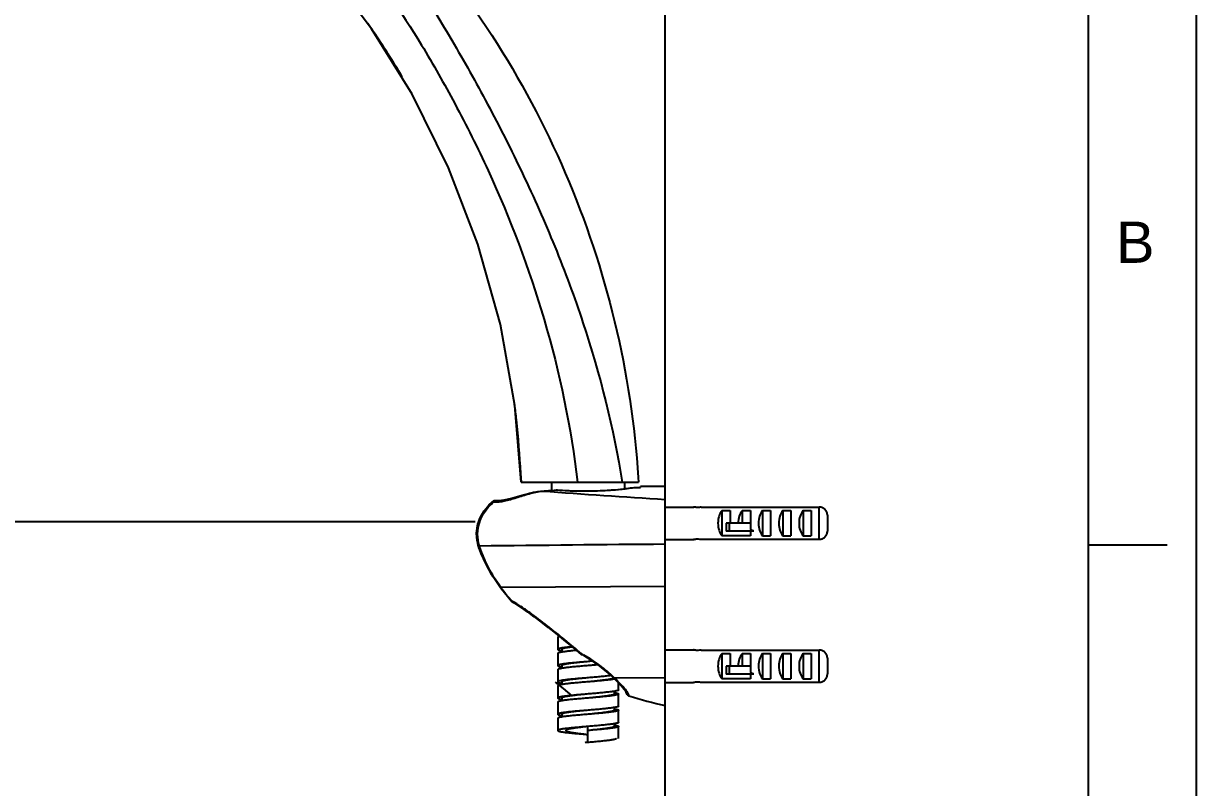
# Model space of a CAD drawing. Header units: millimetres. Extents: x 7160 to 8001, y 2712 to 3307.
# Drawn here: x 7784.3 to 8001.2, y 3020.4 to 3161.8 of the extents above; entities that cross this region are included whole.
import ezdxf

# ---------------------------------------------------------------- set-up
doc = ezdxf.new("R2010")
doc.units = ezdxf.units.MM
for name, color, linetype in [('DIM', 3, 'Continuous'), ('FORM', 7, 'Continuous'), ('벽', 2, 'Continuous')]:
    doc.layers.add(name, color=color, linetype=linetype)
doc.styles.get("Standard").update_dxf_attribs({"font": 'arial.ttf'})
doc.dimstyles.new('ISO-25', dxfattribs={"dimtxt": 5, "dimasz": 5, "dimexe": 1.252, "dimexo": 0.625, "dimgap": 1, "dimtad": 1, "dimtoh": 1, "dimdec": 1, "dimdsep": 46, "dimtxsty": 'Standard', "dimcen": 0, "dimclrd": 3, "dimclre": 3, "dimclrt": 4, "dimadec": 0, "dimazin": 0, "dimtfac": 1, "dimtdec": 1, "dimtmove": 0, "dimatfit": 3, "dimfxl": 1, "dimarcsym": 0})

# ---------------------------------------------------------------- blocks, each defined once
blk = doc.blocks.new('*D46')
at = {"layer": 'DIM', "color": 3, "lineweight": -2, "transparency": 16777216}
for p, q in [((7867.83, 3069.55), (7611.69, 3069.55)), ((7612.94, 3063.55), (7612.94, 2928.05)), ((7612.94, 2804.55), (7612.94, 2917.18)), ((7626.55, 2798.55), (7611.69, 2798.55))]:
    blk.add_line(p, q, dxfattribs=at)
at = {"layer": 'DIM', "color": 3, "transparency": 16777216}
for points in [[(7611.94, 3063.55), (7613.94, 3063.55), (7612.94, 3069.55)], [(7611.94, 2804.55), (7613.94, 2804.55), (7612.94, 2798.55)]]:
    blk.add_solid(points, dxfattribs=at)
at = {"layer": 'DIM', "color": 4, "transparency": 16777216, "insert": (7612.94, 2922.61), "char_height": 6, "attachment_point": 5}
blk.add_mtext('(1650)', dxfattribs=at)

msp = doc.modelspace()

# ---------------------------------------------------------------- linework, layer by layer
at = {"color": 7, "linetype": 'Continuous'}
for p, q in [((7848.63, 3160.77), (7840.81, 3171.22)), ((7856.14, 3148.65), (7848.63, 3160.77)), ((7862.9, 3135.06), (7856.14, 3148.65)), ((7876.29, 3076.89), (7875.12, 3091.09)), ((7876.22, 3078.51), (7876.29, 3076.89)), ((7876.29, 3076.89), (7898.04, 3076.89)), ((7881.96, 3075.38), (7881.96, 3076.89)), ((7895.46, 3075.69), (7895.46, 3076.89)), ((7897.98, 3077.75), (7898.04, 3076.89)), ((7897.98, 3077.75), (7898.04, 3076.89)), ((7880.14, 3075.26), (7880.74, 3075.29)), ((7880.72, 3075.29), (7881.36, 3075.34)), ((7883.02, 3075.47), (7883.02, 3075.48)), ((7897.2, 3075.92), (7897.35, 3075.94)), ((7897.35, 3075.94), (7898.39, 3075.94)), ((7898.39, 3075.94), (7898.39, 3076.09)), ((7902.96, 3076.09), (7898.39, 3076.09)), ((7902.96, 3035.59), (7902.96, 3076.09)), ((7871.33, 3073.5), (7871.42, 3073.53)), ((7871.42, 3073.53), (7872.17, 3073.52)), ((7902.96, 3072.31), (7908.21, 3072.31)), ((7908.24, 3072.31), (7908.21, 3072.31)), ((7908.21, 3072.31), (7908.24, 3072.31)), ((7909.61, 3072.29), (7931.46, 3072.29)), ((7913.46, 3071.66), (7914.96, 3071.66)), ((7913.46, 3071.66), (7913.46, 3066.97)), ((7914.96, 3071.66), (7914.96, 3069.31)), ((7917.21, 3071.66), (7918.71, 3071.66)), ((7917.21, 3071.66), (7917.21, 3069.31)), ((7918.71, 3071.66), (7918.71, 3069.31)), ((7920.96, 3071.66), (7922.46, 3071.66)), ((7920.96, 3071.66), (7920.96, 3066.97)), ((7922.46, 3071.66), (7922.46, 3066.97)), ((7924.71, 3071.66), (7926.21, 3071.66)), ((7924.71, 3071.66), (7924.71, 3066.97)), ((7926.21, 3071.66), (7926.21, 3066.97)), ((7928.46, 3071.66), (7929.96, 3071.66)), ((7928.46, 3071.66), (7928.46, 3066.97)), ((7929.96, 3071.66), (7929.96, 3066.97)), ((7931.46, 3066.34), (7931.46, 3072.29)), ((7932.96, 3070.77), (7932.96, 3067.86)), ((7918.71, 3069.31), (7914.22, 3069.31)), ((7914.22, 3069.31), (7914.22, 3067.81)), ((7914.78, 3069.31), (7914.78, 3067.81)), ((7918.71, 3069.31), (7918.71, 3068.22)), ((7902.96, 3066.31), (7908.21, 3066.31)), ((7908.24, 3066.32), (7908.21, 3066.31)), ((7908.21, 3066.31), (7908.24, 3066.32)), ((7909.61, 3066.34), (7931.46, 3066.34)), ((7918.71, 3066.97), (7913.46, 3066.97)), ((7919.38, 3067.81), (7914.22, 3067.81)), ((7918.71, 3067.81), (7918.71, 3066.97)), ((7920.96, 3066.97), (7922.46, 3066.97)), ((7924.71, 3066.97), (7926.21, 3066.97)), ((7928.46, 3066.97), (7929.96, 3066.97)), ((7902.96, 3057.61), (7872.56, 3057.45)), ((7874.59, 3054.9), (7874.58, 3054.78)), ((7874.58, 3054.78), (7874.61, 3054.74)), ((7874.61, 3054.74), (7874.63, 3054.71)), ((7875.39, 3054.31), (7874.63, 3054.71)), ((7876.44, 3053.65), (7875.39, 3054.31)), ((7877.56, 3052.88), (7876.44, 3053.65)), ((7880.01, 3051.06), (7878.73, 3052.03)), ((7881.33, 3050.04), (7879.99, 3051.08)), ((7882.72, 3048.95), (7881.3, 3050.07)), ((7883.09, 3048.22), (7883.09, 3045.97)), ((7883.09, 3045.22), (7883.09, 3042.97)), ((7883.84, 3045.97), (7883.84, 3045.47)), ((7887.42, 3045.06), (7887.41, 3045.06)), ((7887.51, 3045.12), (7887.42, 3045.06)), ((7888.09, 3044.69), (7887.42, 3045.06)), ((7887.66, 3044.92), (7887.42, 3045.06)), ((7887.51, 3045.12), (7887.48, 3045.14)), ((7902.96, 3045.87), (7908.21, 3045.87)), ((7908.24, 3045.87), (7908.21, 3045.87)), ((7908.21, 3045.87), (7908.24, 3045.87)), ((7909.61, 3045.85), (7931.46, 3045.85)), ((7913.46, 3045.22), (7914.96, 3045.22)), ((7913.46, 3045.22), (7913.46, 3040.53)), ((7914.96, 3045.22), (7914.96, 3042.87)), ((7917.21, 3045.22), (7918.71, 3045.22)), ((7917.21, 3045.22), (7917.21, 3042.87)), ((7918.71, 3045.22), (7918.71, 3042.87)), ((7920.96, 3045.22), (7922.46, 3045.22)), ((7920.96, 3045.22), (7920.96, 3040.53)), ((7922.46, 3045.22), (7922.46, 3040.53)), ((7924.71, 3045.22), (7926.21, 3045.22)), ((7924.71, 3045.22), (7924.71, 3040.53)), ((7926.21, 3045.22), (7926.21, 3040.53)), ((7928.46, 3045.22), (7929.96, 3045.22)), ((7928.46, 3045.22), (7928.46, 3040.53)), ((7929.96, 3045.22), (7929.96, 3040.53)), ((7931.46, 3039.9), (7931.46, 3045.85)), ((7932.96, 3044.33), (7932.96, 3041.42)), ((7883.09, 3042.22), (7883.09, 3039.97)), ((7883.84, 3042.97), (7883.84, 3042.47)), ((7918.71, 3042.87), (7914.22, 3042.87)), ((7914.22, 3042.87), (7914.22, 3041.37)), ((7914.78, 3042.87), (7914.78, 3041.37)), ((7918.71, 3042.87), (7918.71, 3041.78)), ((7883.09, 3039.97), (7883.09, 3039.96)), ((7883.84, 3039.97), (7883.84, 3039.47)), ((7902.96, 3040.67), (7893.53, 3040.73)), ((7894.34, 3038.47), (7894.34, 3039.91)), ((7902.96, 3039.87), (7908.21, 3039.87)), ((7908.24, 3039.88), (7908.21, 3039.87)), ((7908.21, 3039.87), (7908.24, 3039.88)), ((7909.61, 3039.9), (7931.46, 3039.9)), ((7918.71, 3040.53), (7913.46, 3040.53)), ((7919.38, 3041.37), (7914.22, 3041.37)), ((7918.71, 3041.37), (7918.71, 3040.53)), ((7920.96, 3040.53), (7922.46, 3040.53)), ((7924.71, 3040.53), (7926.21, 3040.53)), ((7928.46, 3040.53), (7929.96, 3040.53)), ((7883.09, 3039.22), (7883.09, 3036.97)), ((7893.59, 3037.72), (7893.59, 3038.22)), ((7894.34, 3035.47), (7894.34, 3037.72)), ((7895.7, 3038.16), (7895.57, 3038.34)), ((7895.84, 3038.21), (7895.83, 3038.22)), ((7883.09, 3036.22), (7883.09, 3033.97)), ((7883.84, 3036.97), (7883.84, 3036.47)), ((7883.84, 3033.97), (7883.84, 3033.47)), ((7893.59, 3034.72), (7893.59, 3035.22)), ((7894.34, 3032.47), (7894.34, 3034.72)), ((7883.09, 3033.22), (7883.09, 3030.97)), ((7888.65, 3031.72), (7888.63, 3031.71)), ((7888.63, 3030.96), (7888.63, 3031.71)), ((7888.71, 3031.72), (7888.65, 3031.72)), ((7893.59, 3031.72), (7893.59, 3032.22)), ((7894.34, 3029.47), (7894.34, 3031.72)), ((7888.71, 3030.97), (7888.62, 3030.96)), ((7888.62, 3028.71), (7888.62, 3030.96)), ((7888.27, 3028.72), (7888.18, 3028.71))]:
    msp.add_line(p, q, dxfattribs=at)
for points in [[(7875.12, 3091.09), (7872.47, 3106.08), (7868.33, 3120.94), (7862.9, 3135.06)], [(7871.42, 3073.53), (7872.19, 3073.52), (7873.23, 3073.64), (7874.46, 3073.91), (7875.76, 3074.27), (7876.86, 3074.59), (7877.83, 3074.85), (7878.69, 3075.05), (7879.46, 3075.18), (7880.14, 3075.26)], [(7872.17, 3073.52), (7873.16, 3073.63), (7874.32, 3073.87), (7875.62, 3074.23), (7876.76, 3074.56), (7877.75, 3074.83), (7878.62, 3075.03), (7879.41, 3075.18), (7880.11, 3075.26)], [(7881.35, 3075.34), (7882.04, 3075.39), (7882.76, 3075.46), (7883.02, 3075.48)], [(7883.02, 3075.48), (7883.77, 3075.42), (7885.17, 3075.35), (7886.69, 3075.3), (7888.27, 3075.29), (7889.89, 3075.31), (7891.47, 3075.37), (7892.97, 3075.46), (7894.34, 3075.57), (7895.54, 3075.7), (7896.53, 3075.83), (7897.2, 3075.92)], [(7874.61, 3054.74), (7872.67, 3057.14), (7871.11, 3059.42), (7869.96, 3061.46), (7869.11, 3063.31), (7868.51, 3064.83), (7868.15, 3066.19), (7868.07, 3067.49), (7868.23, 3068.83), (7868.68, 3070.19), (7869.39, 3071.48), (7870.35, 3072.65), (7871.31, 3073.49)], [(7874.61, 3054.74), (7872.5, 3057.35), (7870.91, 3059.75), (7869.77, 3061.84), (7868.94, 3063.72), (7868.36, 3065.28), (7868.09, 3066.63), (7868.09, 3067.9), (7868.31, 3069.16), (7868.78, 3070.42), (7869.48, 3071.61), (7870.42, 3072.72), (7871.33, 3073.5)], [(7878.75, 3052.01), (7877.54, 3052.89), (7876.42, 3053.66)], [(7887.41, 3045.06), (7885.8, 3046.44), (7884.2, 3047.76), (7882.72, 3048.95)], [(7893.73, 3040.38), (7893.26, 3040.84), (7892.75, 3041.31), (7892.18, 3041.81), (7891.55, 3042.34), (7890.83, 3042.9), (7890.01, 3043.48), (7889.09, 3044.09), (7888.09, 3044.69)], [(7885.78, 3037.38), (7885.77, 3037.4), (7884.15, 3038.73), (7882.67, 3039.91)], [(7895.57, 3038.34), (7895.39, 3038.58), (7895.15, 3038.86), (7894.86, 3039.19), (7894.53, 3039.55), (7894.15, 3039.95), (7893.73, 3040.38)], [(7895.76, 3038.05), (7895.76, 3038.05), (7895.7, 3038.16)]]:
    msp.add_lwpolyline(points, dxfattribs=at)
for centre, radius, start, end in [((7714.79, 3068.93), 162.32, 34.2271, 34.8809), ((7719.05, 3071.76), 157.21, 30.644, 34.2457), ((7716.31, 3071), 160.09, 6.2767, 7.2811), ((7719.13, 3071.28), 157.26, 2.6333, 6.2869), ((8003.88, 4732.34), 1661.69, 265.73383, 266.51824), ((7892.64, 3105.36), 29.8, 278.8304, 279.0644), ((7981.37, -6330.86), 9396.61, 90.478104, 90.687627), ((7905.41, 3081.48), 40.7, 216.1879, 220.7809), ((7869.77, 3045.35), 10.7, 62.5583, 63.2276), ((7889.59, 3033.47), 7.84, 37.2735, 37.4522), ((7890.29, 3034), 6.96, 36.423, 37.1842), ((7915.02, 3093.2), 58.86, 251.4121, 258.1747)]:
    msp.add_arc(centre, radius, start, end, dxfattribs=at)
for centre, start_param, end_param in [((7914.71, 3069.31), 6.958317, 8.749646), ((7918.46, 3069.31), 0.675132, 1.570796), ((7922.21, 3069.31), 0.675132, 2.466461), ((7925.96, 3069.31), 6.958317, 8.749646), ((7929.71, 3069.31), 6.958317, 8.749646), ((7914.71, 3042.87), 6.958317, 8.749646), ((7918.46, 3042.87), 0.675132, 1.570796), ((7922.21, 3042.87), 0.675132, 2.466461), ((7925.96, 3042.87), 6.958317, 8.749646), ((7929.71, 3042.87), 6.958317, 8.749646)]:
    msp.add_ellipse(centre, major_axis=(0, 3), ratio=0.666667, start_param=start_param, end_param=end_param, dxfattribs=at)
for points, knots in [([(7853.1, 3182.53), (7859.66, 3175.41), (7871.56, 3160.05), (7885.23, 3134.37), (7894.42, 3106.72), (7897.34, 3087.46), (7897.98, 3077.75)], [0, 0, 0, 0, 0.250324, 0.499277, 0.748575, 1, 1, 1, 1]), ([(7849.7, 3179.46), (7854.75, 3172.85), (7861.72, 3162.04), (7870.29, 3146.64), (7876.73, 3133.94), (7882.71, 3120.46), (7889.7, 3101.65), (7893.41, 3086.89), (7894.98, 3076.89)], [0, 0, 0, 0, 0.220613, 0.340257, 0.467701, 0.598381, 0.731413, 1, 1, 1, 1]), ([(7845.55, 3175.64), (7850.07, 3169.98), (7856.46, 3160.51), (7864.35, 3146.59), (7872.64, 3129.96), (7881.44, 3106.82), (7885.56, 3087.07), (7886.72, 3076.89)], [0, 0, 0, 0, 0.200766, 0.315817, 0.443691, 0.715827, 1, 1, 1, 1]), ([(7871.23, 3073.24), (7871.89, 3073.21), (7873.32, 3073.41), (7875.49, 3074.05), (7877.41, 3074.68), (7879.02, 3075.1), (7879.85, 3075.23), (7880.26, 3075.26)], [0, 0, 0, 0, 0.213596, 0.462053, 0.730267, 0.866161, 1, 1, 1, 1]), ([(7880.26, 3075.26), (7880.51, 3075.27), (7881.42, 3075.33), (7882.34, 3075.4), (7883.02, 3075.47)], [0, 0, 0, 0, 0.263699, 1, 1, 1, 1]), ([(7883.02, 3075.47), (7884.27, 3075.37), (7886.92, 3075.25), (7890.81, 3075.3), (7894.29, 3075.53), (7896.37, 3075.79), (7897.22, 3075.92)], [0, 0, 0, 0, 0.266054, 0.557837, 0.819837, 1, 1, 1, 1]), ([(7868.6, 3065.07), (7868.36, 3065.79), (7868.13, 3067.33), (7868.54, 3069.6), (7869.6, 3071.64), (7870.65, 3072.76), (7871.23, 3073.24)], [0, 0, 0, 0, 0.251315, 0.501508, 0.751265, 1, 1, 1, 1]), ([(7871.23, 3073.24), (7871.23, 3073.27), (7871.24, 3073.36), (7871.28, 3073.47), (7871.33, 3073.5)], [0, 0, 0, 0, 0.311267, 1, 1, 1, 1]), ([(7909.61, 3072.29), (7909.51, 3072.27), (7909.26, 3072.23), (7908.79, 3072.21), (7908.44, 3072.26), (7908.24, 3072.31)], [0, 0, 0, 0, 0.232042, 0.543602, 1, 1, 1, 1]), ([(7932.96, 3070.77), (7932.96, 3070.86), (7932.94, 3071.06), (7932.83, 3071.44), (7932.56, 3071.87), (7932.14, 3072.15), (7931.76, 3072.27), (7931.56, 3072.29), (7931.46, 3072.29)], [0, 0, 0, 0, 0.125309, 0.250619, 0.500024, 0.749395, 0.874697, 1, 1, 1, 1]), ([(7919.38, 3067.81), (7919.32, 3067.84), (7919.08, 3067.95), (7918.86, 3068.09), (7918.71, 3068.22)], [0, 0, 0, 0, 0.251072, 1, 1, 1, 1]), ([(7908.24, 3066.32), (7908.44, 3066.37), (7908.79, 3066.42), (7909.26, 3066.4), (7909.51, 3066.36), (7909.61, 3066.34)], [0, 0, 0, 0, 0.456368, 0.767944, 1, 1, 1, 1]), ([(7931.46, 3066.34), (7931.56, 3066.34), (7931.76, 3066.36), (7932.14, 3066.47), (7932.56, 3066.76), (7932.83, 3067.18), (7932.94, 3067.56), (7932.96, 3067.76), (7932.96, 3067.86)], [0, 0, 0, 0, 0.125303, 0.250605, 0.499976, 0.749381, 0.874691, 1, 1, 1, 1]), ([(7872.56, 3057.45), (7871.71, 3058.61), (7870.55, 3060.45), (7869.34, 3063.05), (7868.83, 3064.39), (7868.6, 3065.07)], [0, 0, 0, 0, 0.500698, 0.751031, 1, 1, 1, 1]), ([(7887.48, 3045.14), (7886.47, 3046.02), (7884.38, 3047.77), (7881.18, 3050.31), (7878.47, 3052.38), (7876.32, 3053.89), (7875.24, 3054.56), (7874.7, 3054.84)], [0, 0, 0, 0, 0.250655, 0.508723, 0.762919, 0.885963, 1, 1, 1, 1]), ([(7883.55, 3048.42), (7883.54, 3048.42), (7883.49, 3048.4), (7883.39, 3048.38), (7883.26, 3048.34), (7883.18, 3048.31), (7883.13, 3048.28), (7883.1, 3048.26), (7883.09, 3048.24), (7883.09, 3048.22)], [0.874975, 0.874975, 0.874975, 0.874975, 0.8780666, 0.9179511, 0.9497728, 0.9735431, 0.9825218, 0.98972, 1, 1, 1, 1]), ([(7885.92, 3046.47), (7885.81, 3046.46), (7885.41, 3046.42), (7884.89, 3046.37), (7884.38, 3046.3), (7884.05, 3046.26), (7883.77, 3046.21), (7883.53, 3046.16), (7883.36, 3046.12), (7883.26, 3046.09), (7883.2, 3046.07), (7883.15, 3046.04), (7883.11, 3046.02), (7883.09, 3045.99), (7883.09, 3045.97)], [0.4904431, 0.4904431, 0.4904431, 0.4904431, 0.5493967, 0.6995451, 0.7649691, 0.8231291, 0.87349, 0.9156242, 0.9492016, 0.9627335, 0.9740935, 0.983319, 0.9905197, 1, 1, 1, 1]), ([(7885.97, 3046.44), (7885.73, 3046.41), (7885.39, 3046.37), (7884.95, 3046.3), (7884.67, 3046.26), (7884.42, 3046.21), (7884.22, 3046.16), (7884.06, 3046.12), (7883.95, 3046.08), (7883.89, 3046.04), (7883.85, 3046.02), (7883.84, 3045.99), (7883.84, 3045.97)], [0.5551115, 0.5551115, 0.5551115, 0.5551115, 0.6974856, 0.7627921, 0.8208849, 0.8712457, 0.9134552, 0.9472155, 0.9724274, 0.9819111, 0.9894546, 1, 1, 1, 1]), ([(7883.09, 3045.97), (7883.09, 3045.94), (7883.13, 3045.91), (7883.2, 3045.87), (7883.28, 3045.84), (7883.39, 3045.81), (7883.57, 3045.77), (7883.73, 3045.74), (7883.83, 3045.72)], [0, 0, 0, 0, 0.097357, 0.180666, 0.290587, 0.42767, 0.591919, 1, 1, 1, 1]), ([(7886.72, 3045.8), (7886.67, 3045.79), (7886.29, 3045.76), (7885.63, 3045.7), (7884.89, 3045.62), (7884.38, 3045.55), (7884.05, 3045.51), (7883.77, 3045.46), (7883.53, 3045.41), (7883.36, 3045.37), (7883.26, 3045.34), (7883.2, 3045.32), (7883.15, 3045.29), (7883.11, 3045.27), (7883.09, 3045.24), (7883.09, 3045.22)], [0.3500298, 0.3500298, 0.3500298, 0.3500298, 0.3783321, 0.5493972, 0.6995449, 0.7649701, 0.823128, 0.873492, 0.9156223, 0.9492043, 0.9627343, 0.9740914, 0.9833195, 0.9905222, 1, 1, 1, 1]), ([(7893.53, 3040.73), (7892.68, 3041.57), (7890.77, 3043.17), (7888.65, 3044.5), (7887.51, 3045.12)], [0, 0, 0, 0, 0.47739, 1, 1, 1, 1]), ([(7909.61, 3045.85), (7909.51, 3045.83), (7909.26, 3045.79), (7908.79, 3045.77), (7908.44, 3045.82), (7908.24, 3045.87)], [0, 0, 0, 0, 0.232042, 0.543602, 1, 1, 1, 1]), ([(7932.96, 3044.33), (7932.96, 3044.42), (7932.94, 3044.62), (7932.83, 3045), (7932.56, 3045.43), (7932.14, 3045.71), (7931.76, 3045.83), (7931.56, 3045.85), (7931.46, 3045.85)], [0, 0, 0, 0, 0.125309, 0.250619, 0.500024, 0.749395, 0.874697, 1, 1, 1, 1]), ([(7888.71, 3043.72), (7888.35, 3043.69), (7887.63, 3043.63), (7886.59, 3043.54), (7885.63, 3043.45), (7884.89, 3043.37), (7884.38, 3043.3), (7884.05, 3043.26), (7883.77, 3043.21), (7883.53, 3043.16), (7883.36, 3043.12), (7883.26, 3043.09), (7883.2, 3043.07), (7883.15, 3043.04), (7883.11, 3043.02), (7883.09, 3042.99), (7883.09, 3042.97)], [0, 0, 0, 0, 0.192844, 0.378332, 0.549397, 0.699545, 0.76497, 0.823128, 0.873492, 0.915622, 0.949204, 0.962734, 0.974091, 0.983319, 0.990522, 1, 1, 1, 1]), ([(7888.71, 3042.97), (7888.35, 3042.94), (7887.63, 3042.88), (7886.59, 3042.79), (7885.63, 3042.7), (7884.89, 3042.62), (7884.38, 3042.55), (7884.05, 3042.51), (7883.77, 3042.46), (7883.53, 3042.41), (7883.36, 3042.37), (7883.26, 3042.34), (7883.2, 3042.32), (7883.15, 3042.29), (7883.11, 3042.27), (7883.09, 3042.24), (7883.09, 3042.22)], [0, 0, 0, 0, 0.192842, 0.378327, 0.549391, 0.699538, 0.764964, 0.823122, 0.873486, 0.915618, 0.949199, 0.962729, 0.97409, 0.983319, 0.99052, 1, 1, 1, 1]), ([(7883.09, 3042.97), (7883.09, 3042.95), (7883.13, 3042.91), (7883.2, 3042.88), (7883.28, 3042.84), (7883.38, 3042.81), (7883.56, 3042.77), (7883.71, 3042.74), (7883.82, 3042.72)], [0, 0, 0, 0, 0.097839, 0.181206, 0.291063, 0.42808, 0.592198, 1, 1, 1, 1]), ([(7888.71, 3043.72), (7888.39, 3043.69), (7887.77, 3043.63), (7886.87, 3043.54), (7886.04, 3043.45), (7885.4, 3043.37), (7884.95, 3043.3), (7884.67, 3043.26), (7884.42, 3043.21), (7884.22, 3043.16), (7884.06, 3043.12), (7883.95, 3043.08), (7883.89, 3043.04), (7883.85, 3043.02), (7883.84, 3042.99), (7883.84, 3042.97)], [0, 0, 0, 0, 0.192222, 0.377129, 0.547699, 0.69748, 0.762785, 0.82088, 0.87124, 0.913451, 0.947211, 0.972425, 0.981909, 0.989455, 1, 1, 1, 1]), ([(7890.63, 3043.16), (7890.61, 3043.16), (7890.29, 3043.13), (7889.65, 3043.06), (7889.03, 3043), (7888.71, 3042.97)], [0.6121636, 0.6121636, 0.6121636, 0.6121636, 0.6228669, 0.8077761, 1, 1, 1, 1]), ([(7890.66, 3043.14), (7890.38, 3043.11), (7889.73, 3043.06), (7889.08, 3043), (7888.71, 3042.97)], [0.6570052, 0.6570052, 0.6570052, 0.6570052, 0.807156, 1, 1, 1, 1]), ([(7888.71, 3040.72), (7888.35, 3040.69), (7887.63, 3040.63), (7886.59, 3040.54), (7885.63, 3040.45), (7884.89, 3040.37), (7884.38, 3040.3), (7884.05, 3040.26), (7883.77, 3040.21), (7883.53, 3040.16), (7883.36, 3040.12), (7883.26, 3040.09), (7883.2, 3040.07), (7883.15, 3040.04), (7883.11, 3040.02), (7883.09, 3039.99), (7883.09, 3039.97)], [0, 0, 0, 0, 0.192842, 0.378327, 0.549391, 0.699538, 0.764964, 0.823122, 0.873486, 0.915618, 0.949199, 0.962729, 0.97409, 0.983319, 0.99052, 1, 1, 1, 1]), ([(7888.71, 3039.97), (7888.35, 3039.94), (7887.63, 3039.88), (7886.59, 3039.79), (7885.63, 3039.7), (7884.89, 3039.62), (7884.38, 3039.55), (7884.05, 3039.51), (7883.77, 3039.46), (7883.53, 3039.41), (7883.36, 3039.37), (7883.26, 3039.34), (7883.2, 3039.32), (7883.15, 3039.29), (7883.11, 3039.27), (7883.09, 3039.24), (7883.09, 3039.22)], [0, 0, 0, 0, 0.192844, 0.378332, 0.549398, 0.699546, 0.764969, 0.82313, 0.873491, 0.915624, 0.949203, 0.962735, 0.974093, 0.983319, 0.990521, 1, 1, 1, 1]), ([(7883.09, 3039.96), (7883.09, 3039.95), (7883.1, 3039.93), (7883.15, 3039.9), (7883.21, 3039.87), (7883.33, 3039.83), (7883.54, 3039.78), (7883.72, 3039.74), (7883.82, 3039.72)], [0, 0, 0, 0, 0.043426, 0.105434, 0.191043, 0.301913, 0.600508, 1, 1, 1, 1]), ([(7888.71, 3040.72), (7888.39, 3040.69), (7887.77, 3040.63), (7886.87, 3040.54), (7886.04, 3040.45), (7885.4, 3040.37), (7884.95, 3040.3), (7884.67, 3040.26), (7884.42, 3040.21), (7884.22, 3040.16), (7884.06, 3040.12), (7883.95, 3040.08), (7883.89, 3040.04), (7883.85, 3040.02), (7883.84, 3039.99), (7883.84, 3039.97)], [0, 0, 0, 0, 0.192224, 0.377134, 0.547704, 0.697486, 0.762791, 0.820886, 0.871245, 0.913456, 0.947215, 0.972428, 0.98191, 0.989454, 1, 1, 1, 1]), ([(7893.09, 3041.15), (7893.08, 3041.15), (7892.95, 3041.13), (7892.53, 3041.08), (7891.8, 3041), (7890.84, 3040.9), (7889.79, 3040.81), (7889.08, 3040.75), (7888.71, 3040.72)], [0.2291688, 0.2291688, 0.2291688, 0.2291688, 0.2350308, 0.300454, 0.4506023, 0.621668, 0.807156, 1, 1, 1, 1]), ([(7893.57, 3040.69), (7893.57, 3040.68), (7893.56, 3040.67), (7893.53, 3040.65), (7893.47, 3040.61), (7893.36, 3040.57), (7893.2, 3040.53), (7893, 3040.48), (7892.75, 3040.44), (7892.47, 3040.39), (7892.02, 3040.33), (7891.39, 3040.25), (7890.55, 3040.15), (7889.65, 3040.06), (7889.03, 3040), (7888.71, 3039.97)], [0.0075808, 0.0075808, 0.0075808, 0.0075808, 0.0105432, 0.0180897, 0.0275741, 0.0527818, 0.0865461, 0.1287521, 0.179116, 0.2372061, 0.3025148, 0.4522963, 0.6228667, 0.807776, 1, 1, 1, 1]), ([(7893.76, 3040.5), (7893.73, 3040.5), (7893.61, 3040.47), (7893.37, 3040.44), (7893.05, 3040.39), (7892.53, 3040.33), (7891.8, 3040.25), (7890.84, 3040.15), (7889.79, 3040.06), (7889.08, 3040), (7888.71, 3039.97)], [0.1113352, 0.1113352, 0.1113352, 0.1113352, 0.1265088, 0.1768726, 0.2350296, 0.3004563, 0.4506041, 0.621669, 0.8071564, 1, 1, 1, 1]), ([(7895.82, 3038.24), (7895.52, 3038.63), (7894.76, 3039.48), (7893.98, 3040.29), (7893.53, 3040.73)], [0, 0, 0, 0, 0.438651, 1, 1, 1, 1]), ([(7908.24, 3039.88), (7908.44, 3039.93), (7908.79, 3039.98), (7909.26, 3039.96), (7909.51, 3039.92), (7909.61, 3039.9)], [0, 0, 0, 0, 0.456368, 0.767944, 1, 1, 1, 1]), ([(7919.38, 3041.37), (7919.32, 3041.4), (7919.08, 3041.51), (7918.86, 3041.65), (7918.71, 3041.78)], [0, 0, 0, 0, 0.251072, 1, 1, 1, 1]), ([(7931.46, 3039.9), (7931.56, 3039.9), (7931.76, 3039.92), (7932.14, 3040.03), (7932.56, 3040.32), (7932.83, 3040.74), (7932.94, 3041.12), (7932.96, 3041.32), (7932.96, 3041.42)], [0, 0, 0, 0, 0.125303, 0.250605, 0.499976, 0.749381, 0.874691, 1, 1, 1, 1]), ([(7888.71, 3037.72), (7888.35, 3037.69), (7887.63, 3037.63), (7886.59, 3037.54), (7885.63, 3037.45), (7884.89, 3037.37), (7884.38, 3037.3), (7884.05, 3037.26), (7883.77, 3037.21), (7883.53, 3037.16), (7883.36, 3037.12), (7883.26, 3037.09), (7883.2, 3037.07), (7883.15, 3037.04), (7883.11, 3037.02), (7883.09, 3036.99), (7883.09, 3036.97)], [0, 0, 0, 0, 0.192844, 0.378332, 0.549398, 0.699546, 0.764969, 0.82313, 0.873491, 0.915624, 0.949203, 0.962735, 0.974093, 0.983319, 0.990521, 1, 1, 1, 1]), ([(7888.71, 3037.72), (7888.39, 3037.69), (7887.77, 3037.63), (7886.87, 3037.54), (7886.04, 3037.45), (7885.4, 3037.37), (7884.95, 3037.3), (7884.67, 3037.26), (7884.42, 3037.21), (7884.22, 3037.16), (7884.06, 3037.12), (7883.95, 3037.08), (7883.89, 3037.04), (7883.85, 3037.02), (7883.84, 3036.99), (7883.84, 3036.97)], [0, 0, 0, 0, 0.192224, 0.377134, 0.547705, 0.697487, 0.762791, 0.820886, 0.871245, 0.913457, 0.947215, 0.972428, 0.981909, 0.989454, 1, 1, 1, 1]), ([(7894.34, 3038.47), (7894.34, 3038.45), (7894.31, 3038.42), (7894.27, 3038.4), (7894.22, 3038.37), (7894.16, 3038.35), (7894.06, 3038.32), (7893.89, 3038.28), (7893.66, 3038.23), (7893.37, 3038.19), (7893.05, 3038.14), (7892.53, 3038.08), (7891.8, 3038), (7890.84, 3037.9), (7889.79, 3037.81), (7889.08, 3037.75), (7888.71, 3037.72)], [0, 0, 0, 0, 0.00948, 0.01668, 0.025908, 0.037268, 0.050798, 0.084377, 0.126509, 0.176873, 0.23503, 0.300456, 0.450604, 0.621669, 0.807156, 1, 1, 1, 1]), ([(7894.34, 3037.72), (7894.34, 3037.7), (7894.31, 3037.67), (7894.27, 3037.65), (7894.22, 3037.62), (7894.16, 3037.6), (7894.06, 3037.57), (7893.89, 3037.53), (7893.66, 3037.48), (7893.37, 3037.44), (7893.05, 3037.39), (7892.53, 3037.33), (7891.8, 3037.25), (7890.84, 3037.15), (7889.79, 3037.06), (7889.08, 3037), (7888.71, 3036.97)], [0, 0, 0, 0, 0.009478, 0.016681, 0.025908, 0.037265, 0.050796, 0.084377, 0.126508, 0.176872, 0.23503, 0.300455, 0.450603, 0.621668, 0.807156, 1, 1, 1, 1]), ([(7893.59, 3037.72), (7893.59, 3037.7), (7893.57, 3037.68), (7893.53, 3037.65), (7893.47, 3037.61), (7893.36, 3037.57), (7893.2, 3037.53), (7893, 3037.48), (7892.75, 3037.44), (7892.47, 3037.39), (7892.02, 3037.33), (7891.39, 3037.25), (7890.55, 3037.15), (7889.65, 3037.06), (7889.03, 3037), (7888.71, 3036.97)], [0, 0, 0, 0, 0.010543, 0.01809, 0.027574, 0.052782, 0.086546, 0.128752, 0.179116, 0.237206, 0.302515, 0.452296, 0.622867, 0.807776, 1, 1, 1, 1]), ([(7893.6, 3037.97), (7893.71, 3037.95), (7893.86, 3037.92), (7894.04, 3037.88), (7894.14, 3037.85), (7894.23, 3037.82), (7894.29, 3037.78), (7894.34, 3037.75), (7894.34, 3037.72)], [0, 0, 0, 0, 0.407814, 0.571939, 0.708958, 0.818817, 0.902184, 1, 1, 1, 1]), ([(7896.26, 3037.41), (7896.13, 3037.46), (7895.88, 3037.63), (7895.77, 3037.91), (7895.75, 3038.05)], [0, 0, 0, 0, 0.499786, 1, 1, 1, 1]), ([(7896.26, 3037.41), (7896.27, 3037.52), (7896.15, 3037.78), (7896, 3038), (7895.89, 3038.13)], [0, 0, 0, 0, 0.374823, 1, 1, 1, 1]), ([(7888.71, 3036.97), (7888.35, 3036.94), (7887.63, 3036.88), (7886.59, 3036.79), (7885.63, 3036.7), (7884.89, 3036.62), (7884.38, 3036.55), (7884.05, 3036.51), (7883.77, 3036.46), (7883.53, 3036.41), (7883.36, 3036.37), (7883.26, 3036.34), (7883.2, 3036.32), (7883.15, 3036.29), (7883.11, 3036.27), (7883.09, 3036.24), (7883.09, 3036.22)], [0, 0, 0, 0, 0.192844, 0.378331, 0.549396, 0.699544, 0.764971, 0.823127, 0.873492, 0.915622, 0.949204, 0.962733, 0.974091, 0.983321, 0.990521, 1, 1, 1, 1]), ([(7883.09, 3036.97), (7883.09, 3036.95), (7883.13, 3036.91), (7883.2, 3036.87), (7883.28, 3036.84), (7883.39, 3036.81), (7883.57, 3036.77), (7883.72, 3036.74), (7883.83, 3036.72)], [0, 0, 0, 0, 0.097593, 0.180942, 0.290829, 0.427872, 0.592065, 1, 1, 1, 1]), ([(7888.71, 3034.72), (7888.35, 3034.69), (7887.63, 3034.63), (7886.59, 3034.54), (7885.63, 3034.45), (7884.89, 3034.37), (7884.38, 3034.3), (7884.05, 3034.26), (7883.77, 3034.21), (7883.53, 3034.16), (7883.36, 3034.12), (7883.26, 3034.09), (7883.2, 3034.07), (7883.15, 3034.04), (7883.11, 3034.02), (7883.09, 3033.99), (7883.09, 3033.97)], [0, 0, 0, 0, 0.192844, 0.378331, 0.549396, 0.699544, 0.764971, 0.823127, 0.873492, 0.915622, 0.949204, 0.962733, 0.974091, 0.983321, 0.990521, 1, 1, 1, 1]), ([(7888.71, 3033.97), (7888.35, 3033.94), (7887.63, 3033.88), (7886.59, 3033.79), (7885.63, 3033.7), (7884.89, 3033.62), (7884.38, 3033.55), (7884.05, 3033.51), (7883.77, 3033.46), (7883.53, 3033.41), (7883.36, 3033.37), (7883.26, 3033.34), (7883.2, 3033.32), (7883.15, 3033.29), (7883.11, 3033.27), (7883.09, 3033.24), (7883.09, 3033.22)], [0, 0, 0, 0, 0.192844, 0.378331, 0.549397, 0.699545, 0.764969, 0.823129, 0.87349, 0.915624, 0.949202, 0.962733, 0.974094, 0.983319, 0.99052, 1, 1, 1, 1]), ([(7883.09, 3033.97), (7883.09, 3033.95), (7883.13, 3033.91), (7883.2, 3033.88), (7883.28, 3033.84), (7883.38, 3033.81), (7883.56, 3033.77), (7883.71, 3033.74), (7883.82, 3033.73)], [0, 0, 0, 0, 0.097915, 0.181272, 0.291134, 0.428143, 0.592225, 1, 1, 1, 1]), ([(7888.71, 3034.72), (7888.39, 3034.69), (7887.77, 3034.63), (7886.87, 3034.54), (7886.04, 3034.45), (7885.4, 3034.37), (7884.95, 3034.3), (7884.67, 3034.26), (7884.42, 3034.21), (7884.22, 3034.16), (7884.06, 3034.12), (7883.95, 3034.08), (7883.89, 3034.04), (7883.85, 3034.02), (7883.84, 3033.99), (7883.84, 3033.97)], [0, 0, 0, 0, 0.192224, 0.377134, 0.547705, 0.697487, 0.762791, 0.820887, 0.871245, 0.913457, 0.947215, 0.972428, 0.981909, 0.989454, 1, 1, 1, 1]), ([(7894.34, 3035.47), (7894.34, 3035.45), (7894.31, 3035.42), (7894.27, 3035.4), (7894.22, 3035.37), (7894.16, 3035.35), (7894.06, 3035.32), (7893.89, 3035.28), (7893.66, 3035.23), (7893.37, 3035.19), (7893.05, 3035.14), (7892.53, 3035.08), (7891.8, 3035), (7890.84, 3034.9), (7889.79, 3034.81), (7889.08, 3034.75), (7888.71, 3034.72)], [0, 0, 0, 0, 0.009478, 0.016681, 0.025908, 0.037265, 0.050796, 0.084377, 0.126508, 0.176872, 0.23503, 0.300455, 0.450603, 0.621668, 0.807156, 1, 1, 1, 1]), ([(7894.34, 3034.72), (7894.34, 3034.7), (7894.31, 3034.67), (7894.27, 3034.65), (7894.22, 3034.62), (7894.16, 3034.6), (7894.06, 3034.57), (7893.89, 3034.53), (7893.66, 3034.48), (7893.37, 3034.44), (7893.05, 3034.39), (7892.53, 3034.33), (7891.8, 3034.25), (7890.84, 3034.15), (7889.79, 3034.06), (7889.08, 3034), (7888.71, 3033.97)], [0, 0, 0, 0, 0.00948, 0.016681, 0.025906, 0.037267, 0.050798, 0.084376, 0.12651, 0.176871, 0.235031, 0.300455, 0.450603, 0.621669, 0.807156, 1, 1, 1, 1]), ([(7893.59, 3034.72), (7893.59, 3034.7), (7893.57, 3034.68), (7893.53, 3034.65), (7893.47, 3034.61), (7893.36, 3034.57), (7893.2, 3034.53), (7893, 3034.48), (7892.75, 3034.44), (7892.47, 3034.39), (7892.02, 3034.33), (7891.39, 3034.25), (7890.55, 3034.15), (7889.65, 3034.06), (7889.03, 3034), (7888.71, 3033.97)], [0, 0, 0, 0, 0.010543, 0.018091, 0.027574, 0.052782, 0.086545, 0.128753, 0.179115, 0.237207, 0.302514, 0.452296, 0.622866, 0.807776, 1, 1, 1, 1]), ([(7893.59, 3034.97), (7893.7, 3034.95), (7893.85, 3034.92), (7894.03, 3034.88), (7894.14, 3034.85), (7894.22, 3034.82), (7894.29, 3034.79), (7894.34, 3034.75), (7894.34, 3034.72)], [0, 0, 0, 0, 0.408043, 0.572271, 0.709343, 0.81926, 0.902572, 1, 1, 1, 1]), ([(7888.63, 3031.71), (7888.27, 3031.68), (7887.56, 3031.62), (7886.53, 3031.53), (7885.58, 3031.44), (7884.86, 3031.36), (7884.35, 3031.3), (7884.03, 3031.25), (7883.75, 3031.21), (7883.52, 3031.16), (7883.36, 3031.12), (7883.26, 3031.09), (7883.2, 3031.07), (7883.15, 3031.04), (7883.11, 3031.02), (7883.09, 3030.99), (7883.09, 3030.97)], [0, 0, 0, 0, 0.193537, 0.379301, 0.550341, 0.700277, 0.765559, 0.823572, 0.87379, 0.915797, 0.949272, 0.962764, 0.974094, 0.9833, 0.990494, 1, 1, 1, 1]), ([(7888.63, 3031.71), (7888.37, 3031.68), (7887.85, 3031.62), (7887.1, 3031.53), (7886.41, 3031.44), (7885.88, 3031.36), (7885.51, 3031.3), (7885.28, 3031.25), (7885.07, 3031.21), (7884.9, 3031.16), (7884.77, 3031.12), (7884.68, 3031.08), (7884.63, 3031.04), (7884.6, 3031.02), (7884.59, 3030.99), (7884.59, 3030.97)], [0, 0, 0, 0, 0.192205, 0.376603, 0.546389, 0.695338, 0.760281, 0.818087, 0.868266, 0.910441, 0.944361, 0.970012, 0.979865, 0.987921, 1, 1, 1, 1]), ([(7894.34, 3032.47), (7894.34, 3032.45), (7894.31, 3032.42), (7894.27, 3032.4), (7894.22, 3032.37), (7894.16, 3032.35), (7894.06, 3032.32), (7893.89, 3032.28), (7893.66, 3032.23), (7893.37, 3032.19), (7893.05, 3032.14), (7892.53, 3032.08), (7891.8, 3032), (7890.84, 3031.9), (7889.79, 3031.81), (7889.08, 3031.75), (7888.71, 3031.72)], [0, 0, 0, 0, 0.00948, 0.016681, 0.025906, 0.037267, 0.050798, 0.084376, 0.12651, 0.176871, 0.235031, 0.300455, 0.450603, 0.621669, 0.807156, 1, 1, 1, 1]), ([(7894.34, 3031.72), (7894.34, 3031.7), (7894.31, 3031.67), (7894.27, 3031.65), (7894.22, 3031.62), (7894.16, 3031.6), (7894.06, 3031.57), (7893.89, 3031.53), (7893.66, 3031.48), (7893.37, 3031.44), (7893.05, 3031.39), (7892.53, 3031.33), (7891.8, 3031.25), (7890.84, 3031.15), (7889.79, 3031.06), (7889.08, 3031), (7888.71, 3030.97)], [0, 0, 0, 0, 0.009478, 0.016679, 0.025908, 0.037267, 0.050795, 0.084376, 0.126505, 0.176869, 0.235024, 0.30045, 0.450593, 0.621658, 0.807132, 1, 1, 1, 1]), ([(7893.59, 3031.72), (7893.59, 3031.7), (7893.57, 3031.68), (7893.53, 3031.65), (7893.47, 3031.61), (7893.36, 3031.57), (7893.2, 3031.53), (7893, 3031.48), (7892.75, 3031.44), (7892.47, 3031.39), (7892.02, 3031.33), (7891.39, 3031.25), (7890.55, 3031.15), (7889.65, 3031.06), (7889.03, 3031), (7888.71, 3030.97)], [0, 0, 0, 0, 0.010544, 0.018091, 0.027573, 0.052782, 0.086543, 0.12875, 0.17911, 0.237202, 0.302507, 0.452284, 0.622854, 0.807751, 1, 1, 1, 1]), ([(7893.61, 3031.97), (7893.71, 3031.95), (7893.86, 3031.92), (7894.04, 3031.88), (7894.14, 3031.85), (7894.23, 3031.82), (7894.29, 3031.78), (7894.34, 3031.75), (7894.34, 3031.72)], [0, 0, 0, 0, 0.407772, 0.571855, 0.708865, 0.818724, 0.902083, 1, 1, 1, 1]), ([(7883.09, 3030.97), (7883.09, 3030.95), (7883.11, 3030.92), (7883.15, 3030.9), (7883.2, 3030.88), (7883.25, 3030.85), (7883.36, 3030.82), (7883.52, 3030.78), (7883.75, 3030.74), (7884.03, 3030.69), (7884.35, 3030.64), (7884.86, 3030.58), (7885.58, 3030.5), (7886.52, 3030.41), (7887.55, 3030.32), (7888.26, 3030.26), (7888.62, 3030.23)], [0, 0, 0, 0, 0.00951, 0.016701, 0.025907, 0.037233, 0.050717, 0.084179, 0.126164, 0.176363, 0.23435, 0.299614, 0.449517, 0.620552, 0.806358, 1, 1, 1, 1]), ([(7884.59, 3030.97), (7884.59, 3030.95), (7884.6, 3030.93), (7884.63, 3030.9), (7884.68, 3030.87), (7884.77, 3030.83), (7884.9, 3030.78), (7885.07, 3030.74), (7885.27, 3030.69), (7885.51, 3030.64), (7885.88, 3030.58), (7886.4, 3030.5), (7887.09, 3030.41), (7887.84, 3030.32), (7888.36, 3030.26), (7888.62, 3030.23)], [0, 0, 0, 0, 0.012088, 0.020143, 0.029995, 0.055635, 0.089534, 0.131685, 0.181833, 0.23961, 0.304521, 0.453423, 0.623201, 0.807654, 1, 1, 1, 1]), ([(7893.89, 3029.47), (7893.89, 3029.45), (7893.87, 3029.42), (7893.83, 3029.4), (7893.78, 3029.37), (7893.72, 3029.35), (7893.61, 3029.32), (7893.45, 3029.28), (7893.21, 3029.23), (7892.93, 3029.19), (7892.6, 3029.14), (7892.08, 3029.08), (7891.35, 3029), (7890.39, 3028.9), (7889.35, 3028.81), (7888.63, 3028.75), (7888.27, 3028.72)], [0, 0, 0, 0, 0.009478, 0.016679, 0.025908, 0.037267, 0.050795, 0.084376, 0.126505, 0.176869, 0.235024, 0.30045, 0.450593, 0.621658, 0.807132, 1, 1, 1, 1])]:
    msp.add_open_spline(points, degree=3, knots=knots, dxfattribs=at)
msp.add_open_spline([(7889.7, 3043.81), (7889.37, 3043.78), (7889.04, 3043.75), (7888.71, 3043.72)], degree=3, dxfattribs=at)
at = {"layer": 'FORM', "color": 7, "linetype": 'Continuous'}
for p, q in [((8001.23, 2712.5), (8001.23, 3307.2)), ((7981.21, 3287.18), (7981.21, 2732.52)), ((7981.21, 3065.32), (7995.77, 3065.32))]:
    msp.add_line(p, q, dxfattribs=at)
at = {"layer": '벽'}
msp.add_line((7902.96, 2798.55), (7902.96, 3248.1), dxfattribs=at)

# ---------------------------------------------------------------- texts
at = {"layer": 'FORM', "insert": (7989.91, 3121.29), "char_height": 7.63, "attachment_point": 5}
msp.add_mtext_dynamic_manual_height_columns('B', width=10.0119, gutter_width=12.51, heights=[0], dxfattribs=at)

# ---------------------------------------------------------------- dimensions: what is measured, and where the dimension line sits
at = {"layer": 'DIM'}
dim = msp.add_linear_dim(base=(7612.94, 2798.55), p1=(7868.46, 3069.55), p2=(7627.18, 2798.55), angle=90, text='(1650)', dimstyle='ISO-25', override={"dimtxt": 6, "dimasz": 6, "dimgap": 1.5, "dimtih": 1, "dimtmove": 2}, dxfattribs=at)
dim.commit()
dim.dimension.update_dxf_attribs({"geometry": '*D46', "text_midpoint": (7612.94, 2922.61), "dimtype": 160})

doc.saveas('drawing.dxf')
